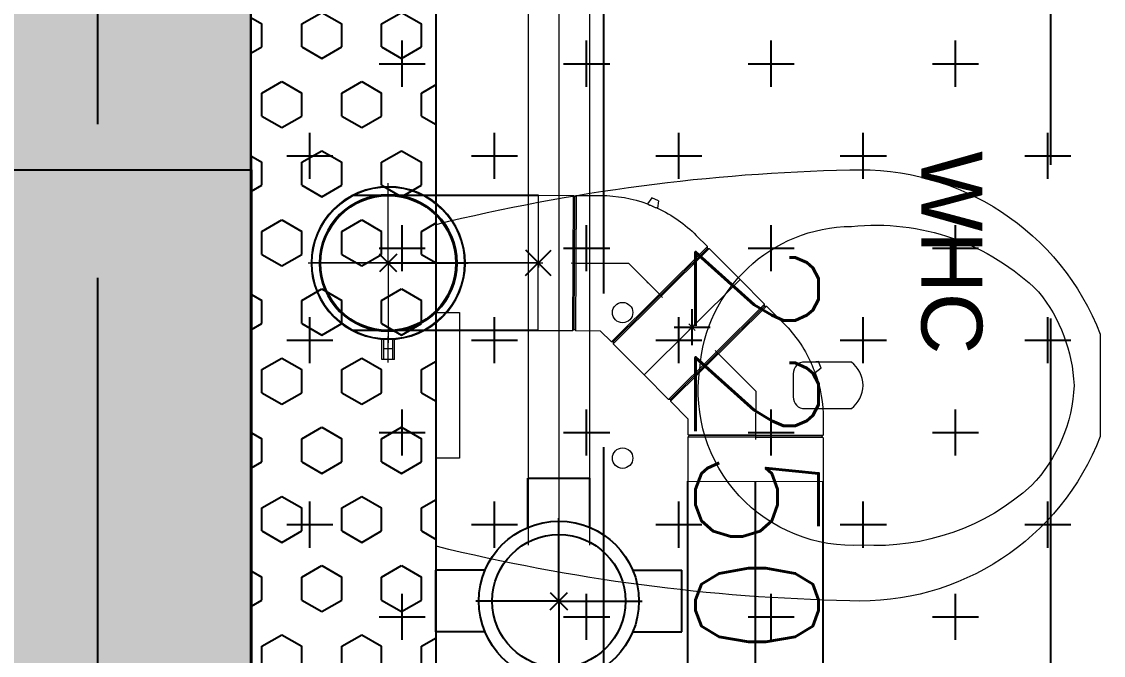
# Model space of a CAD drawing. Header units: millimetres. Extents: x -414464 to 1686, y -90036 to 108605.
# Drawn here: x -101228 to -100348, y -70920 to -70404 of the extents above; entities that cross this region are included whole.
import ezdxf

# ---------------------------------------------------------------- set-up
doc = ezdxf.new("R2010")
doc.units = ezdxf.units.MM
doc.header["$LTSCALE"] = 1000
doc.header["$MEASUREMENT"] = 0
for name, pattern in [('$1$AUDIT_D_120904163729-0', [0]), ('$36$HIDDEN', [0.375, 0.25, -0.125]), ('2BHK-A - BACK$1$AUDIT_D_120904163729-0', [0]), ('AUDIT_D_120904163729-0', [0]), ('T8(T9 IS SIMILAR) - DIMENSION & TEXTING$1$AUDIT_D_120904163729-0', [0]), ('T8(T9 IS SIMILAR) - DIMENSION & TEXTING$1$CENTERX2', [101.6, 63.5, -12.7, 12.7, -12.7]), ('T8(T9 IS SIMILAR) - DIMENSION & TEXTING$1$HIDDEN', [0.375, 0.25, -0.125]), ('T8_REFUGE COLUMNS$1$CENTER2', [1.125, 0.75, -0.125, 0.125, -0.125])]:
    doc.linetypes.add(name, pattern=pattern)
doc.layers.get('0').update_dxf_attribs({"linetype": 'AUDIT_D_120904163729-0'})
for name, color, linetype in [('$0$A-HATCH -160', 251, '$1$AUDIT_D_120904163729-0'), ('$21$A-DIMENSIONS', 2, '$36$HIDDEN'), ('2BHK-A - BACK$1$A-HATCH -160', 251, '2BHK-A - BACK$1$AUDIT_D_120904163729-0'), ('2BHK-A - BACK$1$A-TOI SUNK 50MM', 8, 'Continuous'), ('2BHK-A - BACK$1$LEDGE WALL', 5, 'Continuous'), ('a-rcc', 3, 'Continuous'), ('T8(T9 IS SIMILAR) - DIMENSION & TEXTING$1$A-DIMENSIONS', 2, 'T8(T9 IS SIMILAR) - DIMENSION & TEXTING$1$HIDDEN'), ('T8(T9 IS SIMILAR) - DIMENSION & TEXTING$1$A-PLUMBING', 7, 'T8(T9 IS SIMILAR) - DIMENSION & TEXTING$1$AUDIT_D_120904163729-0'), ('T8(T9 IS SIMILAR) - DIMENSION & TEXTING$1$pl-110 dia soil pipe', 1, 'Continuous'), ('T8(T9 IS SIMILAR) - DIMENSION & TEXTING$1$pl-110 dia soil pipe1', 1, 'Continuous'), ('T8(T9 IS SIMILAR) - DIMENSION & TEXTING$1$PL-FITTINGS', 5, 'Continuous'), ('T8(T9 IS SIMILAR) - DIMENSION & TEXTING$1$U-TI-75MM WASTE WATER PIPE', 3, 'Continuous'), ('T8(T9 IS SIMILAR) - DIMENSION & TEXTING$1$U-TI-TEXT', 7, 'Continuous'), ('T8(T9 IS SIMILAR)$1$$6$a-beam 2', 50, 'Continuous'), ('T8_REFUGE COLUMNS$1$A-CENTERLINE', 193, 'T8_REFUGE COLUMNS$1$CENTER2'), ('T8_REFUGE COLUMNS$1$A-RCC COLS', 3, 'Continuous'), ('T8_TYPICAL COLUMNS$1$A-RCC COLS', 3, 'Continuous')]:
    doc.layers.add(name, color=color, linetype=linetype)
for name, color, linetype, lineweight in [('2BHK-A - BACK$1$a-TOI-fixtures', 251, 'Continuous', 0), ('T8(T9 IS SIMILAR) - DIMENSION & TEXTING$1$pl-50dia waste pipe1', 6, 'Continuous', 0), ('T8(T9 IS SIMILAR)$1$D&W', 8, 'Continuous', 25)]:
    doc.layers.add(name, color=color, linetype=linetype, lineweight=lineweight)
for name, color, linetype, lineweight, true_color in [('T8(T9 IS SIMILAR) - DIMENSION & TEXTING$1$GEB-BEZUG', 2, 'Continuous', 25, 0xffff00), ('T8_REFUGE COLUMNS$1$COL-HATCH', 7, 'Continuous', 25, 0xa3a3a3), ('T8_TYPICAL COLUMNS$1$$0$COL-HATCH', 7, 'Continuous', 25, 0xa3a3a3)]:
    doc.layers.add(name, color=color, linetype=linetype, lineweight=lineweight, true_color=true_color)
doc.styles.add('T8(T9 IS SIMILAR) - DIMENSION & TEXTING$1$arial', font='sanss___.ttf')
doc.styles.add('T8(T9 IS SIMILAR) - DIMENSION & TEXTING$1$Romans 1', font='romans.shx', dxfattribs={"height": 100})
doc.dimstyles.new('T8(T9 IS SIMILAR) - DIMENSION & TEXTING$1$ALPINE S', dxfattribs={"dimscale": 0, "dimtxt": 100, "dimasz": 75, "dimexe": 0, "dimexo": 0, "dimgap": 75, "dimtad": 1, "dimdec": 0, "dimzin": 0, "dimdsep": 46, "dimtxsty": 'T8(T9 IS SIMILAR) - DIMENSION & TEXTING$1$Romans 1', "dimblk": 'T8(T9 IS SIMILAR) - DIMENSION & TEXTING$1$_ArchTick', "dimcen": 0.09, "dimclrd": 256, "dimclre": 256, "dimclrt": 7, "dimadec": 0, "dimazin": 0, "dimtfac": 1, "dimtdec": 0, "dimtofl": 0, "dimtmove": 1, "dimatfit": 0, "dimldrblk": 'T8(T9 IS SIMILAR) - DIMENSION & TEXTING$1$_Open90', "dimfxl": 1, "dimtolj": 1, "dimtzin": 0, "dimarcsym": 0})

# ---------------------------------------------------------------- blocks, each defined once
blk = doc.blocks.new('T8_REFUGE COLUMNS')
at = {"layer": 'T8_REFUGE COLUMNS$1$COL-HATCH', "linetype": 'ByBlock'}
h = blk.add_hatch(color=256, dxfattribs=at)
h.dxf.hatch_style = 1
h.paths.add_polyline_path([(1212262.09, -5708099.86), (1210752.09, -5708099.86), (1210752.09, -5707849.86), (1212262.09, -5707849.86)])
at = {"layer": 'T8_REFUGE COLUMNS$1$A-CENTERLINE'}
for p, q in [((1217248.24, -5707199.86), (1182156.9, -5707199.86)), ((1217215, -5707974.86), (1182156.9, -5707974.86))]:
    blk.add_line(p, q, dxfattribs=at)
at = {"layer": 'T8_REFUGE COLUMNS$1$A-RCC COLS', "linetype": 'ByBlock'}
blk.add_lwpolyline([(1212262.09, -5708099.86), (1210752.09, -5708099.86), (1210752.09, -5707849.86), (1212262.09, -5707849.86)], close=True, dxfattribs=at)
blk = doc.blocks.new('T8_TYPICAL COLUMNS')
at = {"layer": 'T8_TYPICAL COLUMNS$1$$0$COL-HATCH', "linetype": 'ByBlock'}
h = blk.add_hatch(color=256, dxfattribs=at)
h.dxf.hatch_style = 1
h.paths.add_polyline_path([(1200282.24, -5707850.31), (1202692.26, -5707850.31), (1202692.26, -5708100.31), (1200282.24, -5708100.31)])
h.paths.add_polyline_path([(1209852.26, -5708100.31), (1212262.29, -5708100.31), (1212262.29, -5707850.31), (1209852.26, -5707850.31)])
at = {"layer": 'T8_TYPICAL COLUMNS$1$A-RCC COLS', "linetype": 'ByBlock'}
blk.add_lwpolyline([(1209852.26, -5708100.31), (1212262.29, -5708100.31), (1212262.29, -5707850.31), (1209852.26, -5707850.31)], close=True, dxfattribs=at)
blk.add_blockref('T8_REFUGE COLUMNS', (0, 0), dxfattribs=at)
blk = doc.blocks.new('2BHK-A - BACK$1$EWC 1-flat-3')
at = {"color": 0, "linetype": 'ByBlock', "ltscale": 1.5}
blk.add_line((130.94, 0), (-130.94, 0), dxfattribs=at)
for points in [[(-130.94, 0, -0.055103), (-175.26, 336.24, -0.321827), (-41.57, 540), (41.57, 540, -0.321827), (175.26, 336.24, -0.055103), (130.94, 0, -27.681239)], [(-13.15, 214.32, -0.391448), (-129.31, 337.71, -0.224585), (-76.1, 489.88, -0.160675), (0, 518.68, -0.183016), (81.56, 484.09, -0.201424), (130.03, 346.42, -0.474507), (-13.15, 214.32, -2.927417)], [(-9.47, 290.25), (9.47, 290.25, 0.414214), (18.95, 299.72), (18.95, 337.61, 0.5), (-18.95, 337.61), (-18.95, 299.72, 0.414214), (-9.47, 290.25, 0.530498)]]:
    blk.add_lwpolyline(points, format="xyb", dxfattribs=at)
at = {"color": 0, "linetype": 'ByBlock'}
blk.add_lwpolyline([(-59.21, 0), (-59.21, 18.95), (59.21, 18.95), (59.21, 0)], close=True, dxfattribs=at)
at = {"color": 0, "linetype": 'ByBlock', "ltscale": 1.5}
for centre in [(-59.21, 151.58), (59.21, 151.58)]:
    blk.add_circle(centre, 8.31, dxfattribs=at)
blk = doc.blocks.new('2BHK-A - BACK')
at = {"layer": '2BHK-A - BACK$1$A-HATCH -160', "linetype": 'ByBlock'}
h = blk.add_hatch(dxfattribs=at)
h.set_pattern_fill('HEX', color=256, scale=150)
h.paths.add_polyline_path([(1201792.08, -5707850.31), (1201992.08, -5707850.32), (1201992.08, -5707699.58), (1201242.08, -5707699.58), (1201242.08, -5707849.87), (1201792.08, -5707849.87)])
at = {"layer": '2BHK-A - BACK$1$A-TOI SUNK 50MM'}
h = blk.add_hatch(dxfattribs=at)
h.set_pattern_fill('CROSS', color=256, scale=300, style=0)
h.set_pattern_definition([(9e-15, (54492.616, 14881.46), (75, 75), [37.5, -112.5]), (90, (54511.366, 14862.71), (-75, 75), [37.5, -112.5])])
h.paths.add_polyline_path([(1196642.15, -5706399.86), (1199092.17, -5706399.86), (1199092.17, -5707849.86), (1196642.15, -5707849.86)])
h.paths.add_polyline_path([(1202691.83, -5706399.86), (1200442.08, -5706399.86), (1200442.08, -5707850.31), (1202692.26, -5707850.31)])
blk.add_lwpolyline([(1202691.83, -5706399.86), (1200442.08, -5706399.86), (1200442.08, -5707850.31), (1202692.26, -5707850.31)], close=True, dxfattribs=at)
at = {"layer": '2BHK-A - BACK$1$LEDGE WALL'}
blk.add_lwpolyline([(1201992.08, -5707699.58), (1201992.08, -5707850.32), (1201242.08, -5707849.87), (1201242.08, -5707699.58)], close=True, dxfattribs=at)
at = {"layer": '2BHK-A - BACK$1$a-TOI-fixtures', "extrusion": (0, 0, -1), "zscale": -1}
blk.add_blockref('2BHK-A - BACK$1$EWC 1-flat-3', (-1201617.08, -5707699.58), dxfattribs=at)
blk = doc.blocks.new('T8(T9 IS SIMILAR) - DIMENSION & TEXTING$1$_ArchTick')
at = {"color": 0, "linetype": 'ByBlock', "const_width": 0.15}
blk.add_lwpolyline([(-0.5, -0.5), (0.5, 0.5)], dxfattribs=at)
blk = doc.blocks.new('*D1505')
at = {"layer": 'T8(T9 IS SIMILAR) - DIMENSION & TEXTING$1$A-DIMENSIONS', "linetype": 'T8(T9 IS SIMILAR) - DIMENSION & TEXTING$1$HIDDEN', "lineweight": -2, "transparency": 16777216}
for p, q in [((1209852.82, -5707157.61), (1209852.82, -5707563.6)), ((1212102.56, -5707157.61), (1212102.56, -5707563.6))]:
    blk.add_line(p, q, dxfattribs=at)
at = {"layer": 'T8(T9 IS SIMILAR) - DIMENSION & TEXTING$1$A-DIMENSIONS', "lineweight": -2, "transparency": 16777216}
blk.add_line((1209852.82, -5707563.6), (1212102.56, -5707563.6), dxfattribs=at)
at = {"layer": 'T8(T9 IS SIMILAR) - DIMENSION & TEXTING$1$A-DIMENSIONS', "linetype": 'ByBlock', "lineweight": -2, "transparency": 16777216, "xscale": 75, "yscale": 75, "zscale": 75, "rotation": 180}
blk.add_blockref('T8(T9 IS SIMILAR) - DIMENSION & TEXTING$1$_ArchTick', (1209852.82, -5707563.6), dxfattribs=at)
at = {"layer": 'T8(T9 IS SIMILAR) - DIMENSION & TEXTING$1$A-DIMENSIONS', "linetype": 'ByBlock', "lineweight": -2, "transparency": 16777216, "xscale": 75, "yscale": 75, "zscale": 75}
blk.add_blockref('T8(T9 IS SIMILAR) - DIMENSION & TEXTING$1$_ArchTick', (1212102.56, -5707563.6), dxfattribs=at)
at = {"layer": 'T8(T9 IS SIMILAR) - DIMENSION & TEXTING$1$A-DIMENSIONS', "color": 7, "linetype": 'ByBlock', "transparency": 16777216, "insert": (1210977.69, -5707438.6), "char_height": 100, "attachment_point": 5, "style": 'T8(T9 IS SIMILAR) - DIMENSION & TEXTING$1$Romans 1'}
blk.add_mtext('\\A1;2250', dxfattribs=at)
blk = doc.blocks.new('T8(T9 IS SIMILAR) - DIMENSION & TEXTING$1$_Open90')
at = {"color": 0, "linetype": 'ByBlock', "lineweight": -2}
for p, q in [((-0.5, 0.5), (0, 0)), ((0, 0), (-1, 0)), ((0, 0), (-0.5, -0.5))]:
    blk.add_line(p, q, dxfattribs=at)
blk = doc.blocks.new('T8(T9 IS SIMILAR) - DIMENSION & TEXTING$1$Einfügepunkt')
at = {"layer": 'T8(T9 IS SIMILAR) - DIMENSION & TEXTING$1$GEB-BEZUG'}
for p, q in [((-7.07, -7.07), (7.07, 7.07)), ((-7.07, 7.07), (7.07, -7.07))]:
    blk.add_line(p, q, dxfattribs=at)
blk = doc.blocks.new('T8(T9 IS SIMILAR) - DIMENSION & TEXTING$1$367.771.16.1_L')
at = {"lineweight": 13, "ltscale": 25}
for p, q in [((0, 81), (0, 78.5)), ((-5.2, 78.5), (-5.2, 62.28)), ((-5.2, 78.5), (5.2, 78.5)), ((-3.7, 78.5), (-3.7, 62.39)), ((0, 78.5), (0, 62.28)), ((3.7, 78.5), (3.7, 62.39)), ((5.2, 78.5), (5.2, 62.28)), ((3.75, 69.5), (-3.75, 69.5)), ((-3.75, 69.5), (-3.75, 62.39)), ((0, 0), (0, 65)), ((0, 62.28), (0, 59.78)), ((3.75, 62.39), (3.75, 69.5)), ((0, 0), (-65, 0)), ((0, 0), (0, -65)), ((0, 0), (65, 0))]:
    blk.add_line(p, q, dxfattribs=at)
for radius in [62.5, 61.79, 56, 55]:
    blk.add_circle((0, 0), radius, dxfattribs=at)
blk.add_blockref('T8(T9 IS SIMILAR) - DIMENSION & TEXTING$1$Einfügepunkt', (0, 0), dxfattribs=at)
blk = doc.blocks.new('T8(T9 IS SIMILAR) - DIMENSION & TEXTING$1$365.045.16.1_A')
at = {"lineweight": 13, "ltscale": 25}
for p, q in [((-61.87, 8.84), (-8.84, 61.87)), ((8.31, 44.72), (-8.84, 61.87)), ((8.31, 44.72), (-44.72, -8.31)), ((-43.66, -9.37), (9.37, 43.66)), ((8.31, 43.66), (-43.66, -8.31)), ((8.31, 43.66), (8.31, 44.72)), ((8.31, 43.66), (9.37, 43.66)), ((15.53, 37.5), (9.37, 43.66)), ((-17.15, 17.15), (-18.92, 18.92)), ((0, 0), (-17.15, 17.15)), ((34.72, 16.55), (30.55, 16)), ((36.25, 12.85), (32.91, 10.29)), ((34.72, 16.55), (36.25, 12.85)), ((-44.72, -8.31), (-61.87, 8.84)), ((-9.22, 9.22), (-10.98, 10.98)), ((0, -15.53), (0, 0)), ((-43.66, -8.31), (-44.72, -8.31)), ((-43.66, -8.31), (-43.66, -9.37)), ((-37.5, -15.53), (-43.66, -9.37)), ((-37.5, -29.25), (-37.5, -15.53)), ((0, -29.25), (0, -15.53)), ((37.5, -29.25), (37.5, -15.53)), ((-36.75, -30), (-37.5, -29.25)), ((37.5, -29.25), (-37.5, -29.25)), ((0, -31.75), (0, -29.25)), ((36.75, -30), (37.5, -29.25)), ((-36.75, -30), (-37.5, -30.75)), ((-37.5, -50), (-37.5, -30.75)), ((-37.5, -30.75), (37.5, -30.75)), ((-36.75, -30), (36.75, -30)), ((36.75, -30), (37.5, -30.75)), ((37.5, -50), (37.5, -30.75)), ((0, -50), (0, -47.5)), ((-37.5, -50), (37.5, -50)), ((0, -50), (-2.5, -50)), ((0, -50), (0, -52.5)), ((0, -50), (2.5, -50))]:
    blk.add_line(p, q, dxfattribs=at)
for start, end in [(24.86037, 45), (0, 20.13963)]:
    blk.add_arc((-37.5, -15.53), 75, start, end, dxfattribs=at)
blk.add_open_spline([(32.91, 10.29), (32.91, 10.29), (32.9, 10.32), (32.83, 10.48), (32.76, 10.63), (32.57, 11.05), (32.44, 11.33), (32.2, 11.88), (32.09, 12.14), (31.89, 12.6), (31.81, 12.8), (31.64, 13.19), (31.56, 13.39), (31.39, 13.81), (31.3, 14.04), (31.08, 14.58), (30.97, 14.88), (30.77, 15.4), (30.69, 15.62), (30.58, 15.92), (30.55, 16), (30.55, 16)], degree=3, knots=[-0.9758327, -0.9758327, -0.9758327, -0.9758327, -0.8930469, -0.8930469, -0.7796093, -0.7796093, -0.6561479, -0.6561479, -0.5667077, -0.5667077, -0.5007206, -0.5007206, -0.4380575, -0.4380575, -0.3616519, -0.3616519, -0.247098, -0.247098, -0.1245121, -0.1245121, 0, 0, 0, 0], dxfattribs=at)
blk.add_blockref('T8(T9 IS SIMILAR) - DIMENSION & TEXTING$1$Einfügepunkt', (0, -50), dxfattribs=at)
blk = doc.blocks.new('T8(T9 IS SIMILAR) - DIMENSION & TEXTING$1$388.001.00.1_G')
at = {"layer": 'T8(T9 IS SIMILAR) - DIMENSION & TEXTING$1$U-TI-75MM WASTE WATER PIPE', "ltscale": 5}
for p, q in [((-25.13, 60.06), (-25.13, 100)), ((-25.13, 100), (25.12, 100)), ((25.12, 60.06), (25.12, 100)), ((0, 0), (0, 67.6)), ((-60.06, 25.12), (-100, 25.12)), ((-100, -25.13), (-100, 25.12)), ((60.06, 25.12), (100, 25.12)), ((100, -25.13), (100, 25.12)), ((0, 0), (-67.6, 0)), ((0, 0), (0, 2.5)), ((0, 0), (0, -67.6)), ((0, 0), (67.6, 0)), ((0, 0), (-2.5, 0)), ((0, 0), (0, -2.5)), ((0, 0), (2.5, 0)), ((-60.06, -25.13), (-100, -25.13)), ((60.06, -25.13), (100, -25.13)), ((-37.67, -53.09), (-37.67, -94.97)), ((37.68, -53.09), (37.68, -94.97))]:
    blk.add_line(p, q, dxfattribs=at)
for radius in [65.1, 54.16]:
    blk.add_circle((0, 0), radius, dxfattribs=at)
blk.add_ellipse((0, -94.97), major_axis=(37.67, 0), ratio=0.026177, start_param=3.141593, end_param=6.283185, dxfattribs=at)
blk.add_blockref('T8(T9 IS SIMILAR) - DIMENSION & TEXTING$1$Einfügepunkt', (0, 0), dxfattribs=at)
blk = doc.blocks.new('T8(T9 IS SIMILAR) - DIMENSION & TEXTING$1$A$C77D62699')
at = {"layer": 'T8(T9 IS SIMILAR) - DIMENSION & TEXTING$1$pl-110 dia soil pipe1'}
for p, q in [((4870.4, 6489.38, 0.01), (3553.46, 6489.17, 0.01)), ((4870.4, 6379.37, 0.01), (3553.08, 6379.17, 0.01)), ((3320.76, 6257.74, 0.77), (3320.71, 6105.77, 0.77)), ((3430.76, 6257.36, 0.77), (3430.71, 6105.74, 0.77))]:
    blk.add_line(p, q, dxfattribs=at)
at = {"layer": 'T8(T9 IS SIMILAR) - DIMENSION & TEXTING$1$pl-110 dia soil pipe1', "color": 12, "linetype": 'T8(T9 IS SIMILAR) - DIMENSION & TEXTING$1$CENTERX2'}
for p, q in [((4870.4, 6434.37, 0.01), (3553.27, 6434.17, 0.01)), ((3375.76, 6257.55, 0.77), (3375.7, 6072.94, 0.77))]:
    blk.add_line(p, q, dxfattribs=at)
at = {"layer": 'T8(T9 IS SIMILAR) - DIMENSION & TEXTING$1$pl-110 dia soil pipe1', "ltscale": 0.1}
blk.add_circle((3375.72, 6135.44, 0.77), 55, dxfattribs=at)
at = {"layer": 'T8(T9 IS SIMILAR) - DIMENSION & TEXTING$1$pl-50dia waste pipe1'}
for p, q in [((3000.47, 6299.22, 0.77), (3605.29, 6299.22, 0.77)), ((3000.47, 6249.22, 0.77), (3605.29, 6249.22, 0.77))]:
    blk.add_line(p, q, dxfattribs=at)
at = {"layer": 'T8(T9 IS SIMILAR) - DIMENSION & TEXTING$1$pl-50dia waste pipe1', "color": 12, "linetype": 'T8(T9 IS SIMILAR) - DIMENSION & TEXTING$1$CENTERX2'}
blk.add_line((3000.47, 6274.22, 0.77), (3605.29, 6274.22, 0.77), dxfattribs=at)
at = {"layer": 'T8(T9 IS SIMILAR) - DIMENSION & TEXTING$1$pl-110 dia soil pipe', "ltscale": 0.1}
for name, p, xscale, yscale, zscale, rotation in [('T8(T9 IS SIMILAR) - DIMENSION & TEXTING$1$365.045.16.1_A', (3479.93, 6434.24, 0.01), -1.466696233104787, 1.466696233104787, 1.466696233104787, 314.8029873272274), ('T8(T9 IS SIMILAR) - DIMENSION & TEXTING$1$365.045.16.1_A', (3375.87, 6330.88, 0.01), -1.466696233104787, 1.466696233104787, 1.466696233104787, 359.8029873272274), ('T8(T9 IS SIMILAR) - DIMENSION & TEXTING$1$367.771.16.1_L', (3375.72, 6135.44, 0.77), 1.000020158935082, 1.000020158935082, 1.000020158935082, 269.9987260453057)]:
    blk.add_blockref(name, p, dxfattribs=dict(at, xscale=xscale, yscale=yscale, zscale=zscale, rotation=rotation))
at = {"layer": 'T8(T9 IS SIMILAR) - DIMENSION & TEXTING$1$PL-FITTINGS', "xscale": 1.000020158935082, "yscale": 1.000020158935082, "zscale": 1.000020158935082, "rotation": 89.99869033803056}
blk.add_blockref('T8(T9 IS SIMILAR) - DIMENSION & TEXTING$1$388.001.00.1_G', (3650.76, 6274.21, 0.77), dxfattribs=at)
at = {"layer": 'T8(T9 IS SIMILAR) - DIMENSION & TEXTING$1$U-TI-TEXT', "style": 'T8(T9 IS SIMILAR) - DIMENSION & TEXTING$1$arial'}
blk.add_text('WHC', height=49.535, rotation=359.99987, dxfattribs=at).set_placement((3284.69, 6568.98, -0.02))
blk = doc.blocks.new('T8(T9 IS SIMILAR) - DIMENSION & TEXTING')
at = {"layer": 'T8(T9 IS SIMILAR) - DIMENSION & TEXTING$1$A-PLUMBING', "linetype": 'ByBlock'}
blk.add_blockref('T8(T9 IS SIMILAR) - DIMENSION & TEXTING$1$A$C77D62699', (1207452.26, -5713874.03), dxfattribs=at)
at = {"layer": 'T8(T9 IS SIMILAR) - DIMENSION & TEXTING$1$A-DIMENSIONS', "linetype": 'ByBlock'}
dim = blk.add_linear_dim(base=(1212102.56, -5707563.6), p1=(1209852.82, -5707157.61), p2=(1212102.56, -5707157.61), dimstyle='T8(T9 IS SIMILAR) - DIMENSION & TEXTING$1$ALPINE S', override={"dimscale": 1, "dimfxl": 5, "dimarcsym": 1}, dxfattribs=at)
dim.commit()
dim.dimension.update_dxf_attribs({"geometry": '*D1505', "text_midpoint": (1210977.69, -5707438.6)})
blk = doc.blocks.new('T8(T9 IS SIMILAR)')
at = {"layer": 'T8(T9 IS SIMILAR)$1$D&W', "linetype": 'ByBlock'}
blk.add_blockref('T8_TYPICAL COLUMNS', (0, 0), dxfattribs=at)
at = {"layer": 'T8(T9 IS SIMILAR)$1$D&W', "linetype": 'ByBlock', "xscale": -1}
blk.add_blockref('2BHK-A - BACK', (2412544.59, 0), dxfattribs=at)
at = {"layer": 'T8(T9 IS SIMILAR)$1$$6$a-beam 2', "linetype": 'ByBlock'}
blk.add_blockref('T8(T9 IS SIMILAR) - DIMENSION & TEXTING', (0, 0), dxfattribs=at)
blk = doc.blocks.new('A$C48506478')
at = {"layer": '$21$A-DIMENSIONS', "linetype": 'ByBlock'}
blk.add_blockref('T8(T9 IS SIMILAR)', (-1195542.61, 5727884.64), dxfattribs=at)
at = {"layer": '$0$A-HATCH -160', "linetype": 'ByBlock'}
blk.add_blockref('T8(T9 IS SIMILAR) - DIMENSION & TEXTING', (-1195542.61, 5727884.64), dxfattribs=at)

msp = doc.modelspace()

# ---------------------------------------------------------------- block references
at = {"layer": 'a-rcc', "linetype": 'ByBlock', "rotation": 270}
msp.add_blockref('A$C48506478', (-121075.99, -55315.35, -0.03), dxfattribs=at)

doc.saveas('drawing.dxf')
